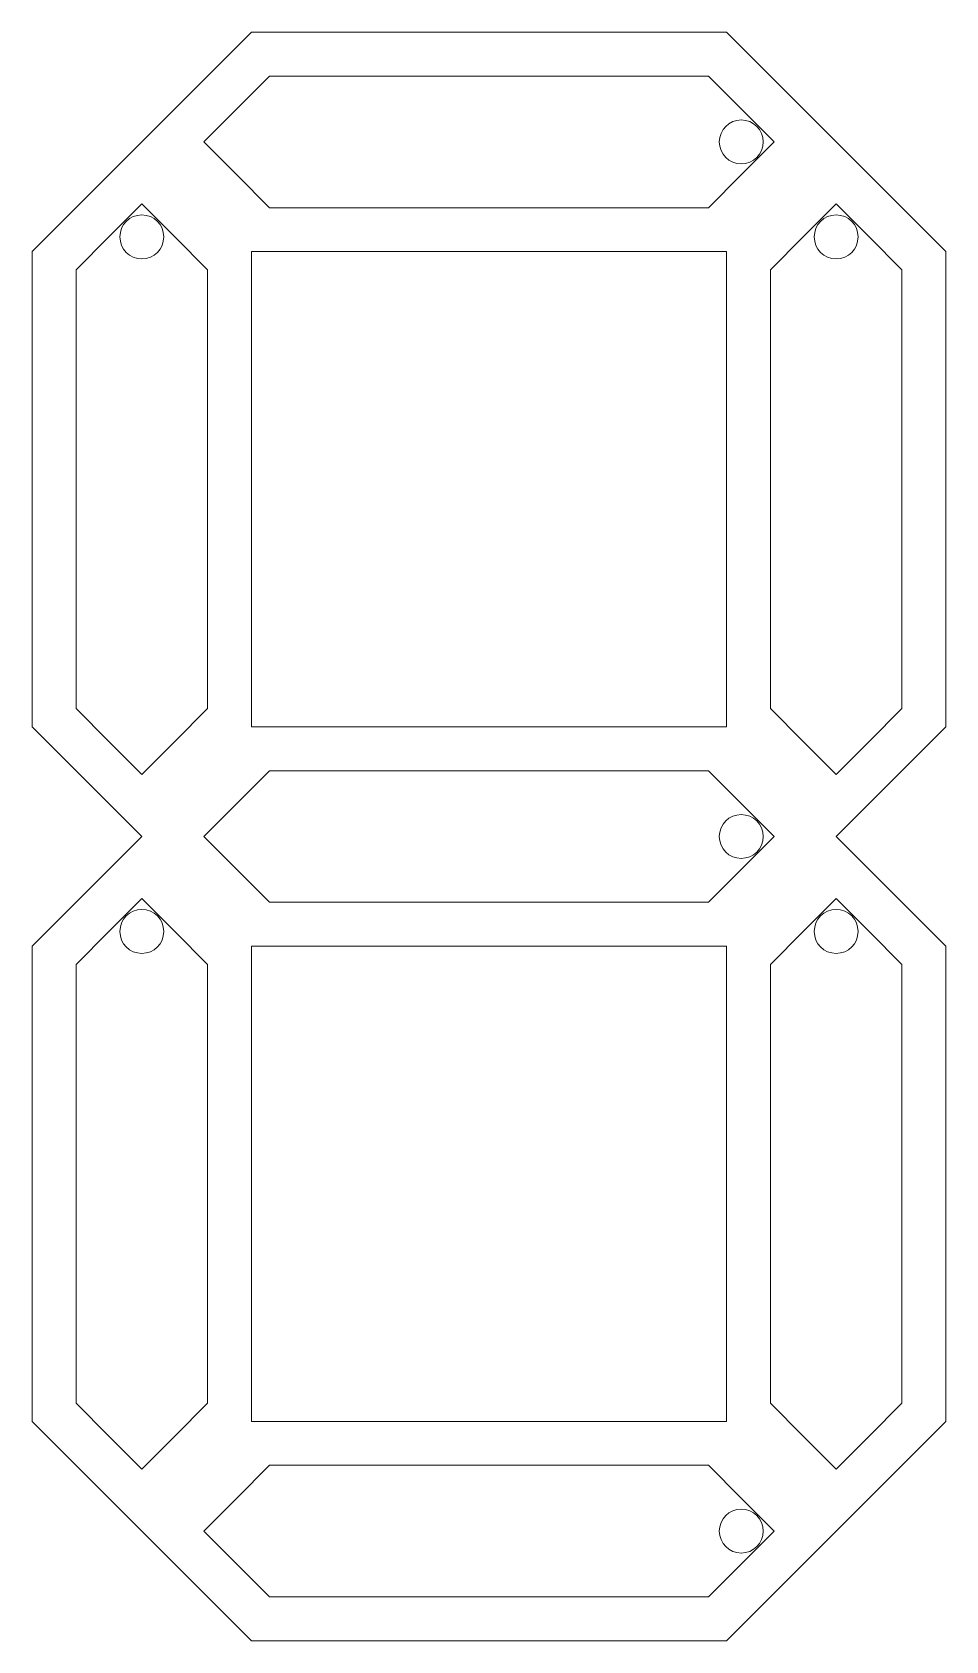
# Model space of a CAD drawing. Header units: centimetres. Extents: x -5.2 to 5.2, y -9.2 to 9.2.
import ezdxf

# ---------------------------------------------------------------- set-up
doc = ezdxf.new("R2010")
doc.units = ezdxf.units.CM
doc.header["$MEASUREMENT"] = 0
doc.layers.add('Layer 1', color=7, linetype='Continuous')

msp = doc.modelspace()

# ---------------------------------------------------------------- linework, layer by layer
at = {"layer": 'Layer 1', "color": 2, "lineweight": 20}
for centre in [(2.8671, 7.90948), (2.86711, -0.00472), (2.86712, -7.91893)]:
    msp.add_ellipse(centre, major_axis=(0.25001, 0), ratio=0.99996, dxfattribs=at)
at = {"layer": 'Layer 1', "color": 250, "lineweight": 9}
for points, knots in [([(5.19919, 6.65948), (5.19919, 6.65948), (5.19919, 1.24528), (5.19919, 1.24528), (5.19919, 1.24528), (5.19919, 1.24528), (3.9492, -0.00472), (3.9492, -0.00472), (3.9492, -0.00472), (3.9492, -0.00472), (5.1992, -1.25472), (5.1992, -1.25472), (5.1992, -1.25472), (5.1992, -1.25472), (5.1992, -6.66892), (5.1992, -6.66892), (5.1992, -6.66892), (5.1992, -6.66892), (3.94921, -7.91892), (3.94921, -7.91892), (3.94921, -7.91892), (3.94921, -7.91892), (2.69921, -9.16892), (2.69921, -9.16892), (2.69921, -9.16892), (2.69921, -9.16892), (-2.71499, -9.16893), (-2.71499, -9.16893), (-2.71499, -9.16893), (-2.71499, -9.16893), (-3.96499, -7.91893), (-3.96499, -7.91893), (-3.96499, -7.91893), (-3.96499, -7.91893), (-5.21499, -6.66893), (-5.21499, -6.66893), (-5.21499, -6.66893), (-5.21499, -6.66893), (-5.215, -1.25473), (-5.215, -1.25473), (-5.215, -1.25473), (-5.215, -1.25473), (-3.965, -0.00473), (-3.965, -0.00473), (-3.965, -0.00473), (-3.965, -0.00473), (-5.215, 1.24527), (-5.215, 1.24527), (-5.215, 1.24527), (-5.215, 1.24527), (-5.21501, 6.65947), (-5.21501, 6.65947), (-5.21501, 6.65947), (-5.21501, 6.65947), (-3.96501, 7.90947), (-3.96501, 7.90947), (-3.96501, 7.90947), (-3.96501, 7.90947), (-2.71501, 9.15947), (-2.71501, 9.15947), (-2.71501, 9.15947), (-2.71501, 9.15947), (2.69919, 9.15947), (2.69919, 9.15947), (2.69919, 9.15947), (2.69919, 9.15947), (3.94919, 7.90948), (3.94919, 7.90948), (3.94919, 7.90948), (3.94919, 7.90948), (5.19919, 6.65948), (5.19919, 6.65948)], [0, 0, 0, 0, 0.05263158, 0.05263158, 0.05263158, 0.05263158, 0.10526316, 0.10526316, 0.10526316, 0.10526316, 0.15789474, 0.15789474, 0.15789474, 0.15789474, 0.21052632, 0.21052632, 0.21052632, 0.21052632, 0.26315789, 0.26315789, 0.26315789, 0.26315789, 0.31578947, 0.31578947, 0.31578947, 0.31578947, 0.36842105, 0.36842105, 0.36842105, 0.36842105, 0.42105263, 0.42105263, 0.42105263, 0.42105263, 0.47368421, 0.47368421, 0.47368421, 0.47368421, 0.52631579, 0.52631579, 0.52631579, 0.52631579, 0.57894737, 0.57894737, 0.57894737, 0.57894737, 0.63157895, 0.63157895, 0.63157895, 0.63157895, 0.68421053, 0.68421053, 0.68421053, 0.68421053, 0.73684211, 0.73684211, 0.73684211, 0.73684211, 0.78947368, 0.78947368, 0.78947368, 0.78947368, 0.84210526, 0.84210526, 0.84210526, 0.84210526, 0.89473684, 0.89473684, 0.89473684, 0.89473684, 1, 1, 1, 1]), ([(-2.71501, 6.65947), (-2.71501, 6.65947), (2.6992, 6.65947), (2.6992, 6.65947), (2.6992, 6.65947), (2.6992, 6.65947), (2.6992, 1.24527), (2.6992, 1.24527), (2.6992, 1.24527), (2.6992, 1.24527), (-2.71501, 1.24527), (-2.71501, 1.24527), (-2.71501, 1.24527), (-2.71501, 1.24527), (-2.71501, 6.65947), (-2.71501, 6.65947)], [0, 0, 0, 0, 0.2, 0.2, 0.2, 0.2, 0.4, 0.4, 0.4, 0.4, 0.6, 0.6, 0.6, 0.6, 1, 1, 1, 1]), ([(-2.715, -1.25473), (-2.715, -1.25473), (2.69921, -1.25473), (2.69921, -1.25473), (2.69921, -1.25473), (2.69921, -1.25473), (2.69921, -6.66892), (2.69921, -6.66892), (2.69921, -6.66892), (2.69921, -6.66892), (-2.715, -6.66892), (-2.715, -6.66892), (-2.715, -6.66892), (-2.715, -6.66892), (-2.715, -1.25473), (-2.715, -1.25473)], [0, 0, 0, 0, 0.2, 0.2, 0.2, 0.2, 0.4, 0.4, 0.4, 0.4, 0.6, 0.6, 0.6, 0.6, 1, 1, 1, 1])]:
    msp.add_open_spline(points, degree=3, knots=knots, dxfattribs=at)
at = {"layer": 'Layer 1', "color": 140, "lineweight": 20}
for points in [[(-2.50791, 8.65947), (-2.50791, 8.65947), (2.49209, 8.65947), (2.49209, 8.65947), (2.49209, 8.65947), (2.49209, 8.65947), (2.49209, 8.65948), (2.49209, 8.65948), (2.49209, 8.65948), (2.49209, 8.65948), (2.8671, 8.28448), (2.8671, 8.28448), (2.8671, 8.28448), (2.8671, 8.28448), (3.24209, 7.90948), (3.24209, 7.90948), (3.24209, 7.90948), (3.24209, 7.90948), (2.8671, 7.53448), (2.8671, 7.53448), (2.8671, 7.53448), (2.8671, 7.53448), (2.49209, 7.15948), (2.49209, 7.15948), (2.49209, 7.15948), (2.49209, 7.15948), (2.49209, 7.15947), (2.49209, 7.15947), (2.49209, 7.15947), (2.49209, 7.15947), (-2.50791, 7.15947), (-2.50791, 7.15947), (-2.50791, 7.15947), (-2.50791, 7.15947), (-2.88292, 7.53447), (-2.88292, 7.53447), (-2.88292, 7.53447), (-2.88292, 7.53447), (-3.25791, 7.90947), (-3.25791, 7.90947), (-3.25791, 7.90947), (-3.25791, 7.90947), (-2.88292, 8.28447), (-2.88292, 8.28447), (-2.88292, 8.28447), (-2.88292, 8.28447), (-2.50791, 8.65947), (-2.50791, 8.65947)], [(-3.21501, 6.45237), (-3.21501, 6.45237), (-3.21501, 1.45237), (-3.21501, 1.45237), (-3.21501, 1.45237), (-3.21501, 1.45237), (-3.215, 1.45237), (-3.215, 1.45237), (-3.215, 1.45237), (-3.215, 1.45237), (-3.59, 1.07736), (-3.59, 1.07736), (-3.59, 1.07736), (-3.59, 1.07736), (-3.965, 0.70237), (-3.965, 0.70237), (-3.965, 0.70237), (-3.965, 0.70237), (-4.34, 1.07736), (-4.34, 1.07736), (-4.34, 1.07736), (-4.34, 1.07736), (-4.715, 1.45237), (-4.715, 1.45237), (-4.715, 1.45237), (-4.715, 1.45237), (-4.71501, 1.45237), (-4.71501, 1.45237), (-4.71501, 1.45237), (-4.71501, 1.45237), (-4.71501, 6.45237), (-4.71501, 6.45237), (-4.71501, 6.45237), (-4.71501, 6.45237), (-4.34001, 6.82738), (-4.34001, 6.82738), (-4.34001, 6.82738), (-4.34001, 6.82738), (-3.96501, 7.20237), (-3.96501, 7.20237), (-3.96501, 7.20237), (-3.96501, 7.20237), (-3.59001, 6.82738), (-3.59001, 6.82738), (-3.59001, 6.82738), (-3.59001, 6.82738), (-3.21501, 6.45237), (-3.21501, 6.45237)], [(4.69919, 6.45238), (4.69919, 6.45238), (4.69919, 1.45238), (4.69919, 1.45238), (4.69919, 1.45238), (4.69919, 1.45238), (4.6992, 1.45238), (4.6992, 1.45238), (4.6992, 1.45238), (4.6992, 1.45238), (4.3242, 1.07737), (4.3242, 1.07737), (4.3242, 1.07737), (4.3242, 1.07737), (3.9492, 0.70238), (3.9492, 0.70238), (3.9492, 0.70238), (3.9492, 0.70238), (3.5742, 1.07737), (3.5742, 1.07737), (3.5742, 1.07737), (3.5742, 1.07737), (3.1992, 1.45238), (3.1992, 1.45238), (3.1992, 1.45238), (3.1992, 1.45238), (3.19919, 1.45238), (3.19919, 1.45238), (3.19919, 1.45238), (3.19919, 1.45238), (3.19919, 6.45238), (3.19919, 6.45238), (3.19919, 6.45238), (3.19919, 6.45238), (3.57419, 6.82739), (3.57419, 6.82739), (3.57419, 6.82739), (3.57419, 6.82739), (3.94919, 7.20238), (3.94919, 7.20238), (3.94919, 7.20238), (3.94919, 7.20238), (4.32419, 6.82739), (4.32419, 6.82739), (4.32419, 6.82739), (4.32419, 6.82739), (4.69919, 6.45238), (4.69919, 6.45238)], [(-2.5079, 0.74527), (-2.5079, 0.74527), (2.4921, 0.74527), (2.4921, 0.74527), (2.4921, 0.74527), (2.4921, 0.74527), (2.4921, 0.74528), (2.4921, 0.74528), (2.4921, 0.74528), (2.4921, 0.74528), (2.86711, 0.37028), (2.86711, 0.37028), (2.86711, 0.37028), (2.86711, 0.37028), (3.2421, -0.00472), (3.2421, -0.00472), (3.2421, -0.00472), (3.2421, -0.00472), (2.86711, -0.37972), (2.86711, -0.37972), (2.86711, -0.37972), (2.86711, -0.37972), (2.4921, -0.75472), (2.4921, -0.75472), (2.4921, -0.75472), (2.4921, -0.75472), (2.4921, -0.75473), (2.4921, -0.75473), (2.4921, -0.75473), (2.4921, -0.75473), (-2.5079, -0.75473), (-2.5079, -0.75473), (-2.5079, -0.75473), (-2.5079, -0.75473), (-2.88291, -0.37973), (-2.88291, -0.37973), (-2.88291, -0.37973), (-2.88291, -0.37973), (-3.2579, -0.00473), (-3.2579, -0.00473), (-3.2579, -0.00473), (-3.2579, -0.00473), (-2.88291, 0.37027), (-2.88291, 0.37027), (-2.88291, 0.37027), (-2.88291, 0.37027), (-2.5079, 0.74527), (-2.5079, 0.74527)], [(-3.215, -1.46183), (-3.215, -1.46183), (-3.215, -6.46183), (-3.215, -6.46183), (-3.215, -6.46183), (-3.215, -6.46183), (-3.21499, -6.46183), (-3.21499, -6.46183), (-3.21499, -6.46183), (-3.21499, -6.46183), (-3.58999, -6.83684), (-3.58999, -6.83684), (-3.58999, -6.83684), (-3.58999, -6.83684), (-3.96499, -7.21183), (-3.96499, -7.21183), (-3.96499, -7.21183), (-3.96499, -7.21183), (-4.33999, -6.83684), (-4.33999, -6.83684), (-4.33999, -6.83684), (-4.33999, -6.83684), (-4.71499, -6.46183), (-4.71499, -6.46183), (-4.71499, -6.46183), (-4.71499, -6.46183), (-4.715, -6.46183), (-4.715, -6.46183), (-4.715, -6.46183), (-4.715, -6.46183), (-4.715, -1.46183), (-4.715, -1.46183), (-4.715, -1.46183), (-4.715, -1.46183), (-4.34, -1.08682), (-4.34, -1.08682), (-4.34, -1.08682), (-4.34, -1.08682), (-3.965, -0.71183), (-3.965, -0.71183), (-3.965, -0.71183), (-3.965, -0.71183), (-3.59, -1.08682), (-3.59, -1.08682), (-3.59, -1.08682), (-3.59, -1.08682), (-3.215, -1.46183), (-3.215, -1.46183)], [(4.6992, -1.46182), (4.6992, -1.46182), (4.6992, -6.46182), (4.6992, -6.46182), (4.6992, -6.46182), (4.6992, -6.46182), (4.69921, -6.46182), (4.69921, -6.46182), (4.69921, -6.46182), (4.69921, -6.46182), (4.32421, -6.83683), (4.32421, -6.83683), (4.32421, -6.83683), (4.32421, -6.83683), (3.94921, -7.21182), (3.94921, -7.21182), (3.94921, -7.21182), (3.94921, -7.21182), (3.57421, -6.83683), (3.57421, -6.83683), (3.57421, -6.83683), (3.57421, -6.83683), (3.19921, -6.46182), (3.19921, -6.46182), (3.19921, -6.46182), (3.19921, -6.46182), (3.1992, -6.46182), (3.1992, -6.46182), (3.1992, -6.46182), (3.1992, -6.46182), (3.1992, -1.46182), (3.1992, -1.46182), (3.1992, -1.46182), (3.1992, -1.46182), (3.5742, -1.08681), (3.5742, -1.08681), (3.5742, -1.08681), (3.5742, -1.08681), (3.9492, -0.71182), (3.9492, -0.71182), (3.9492, -0.71182), (3.9492, -0.71182), (4.3242, -1.08681), (4.3242, -1.08681), (4.3242, -1.08681), (4.3242, -1.08681), (4.6992, -1.46182), (4.6992, -1.46182)], [(-2.50789, -7.16893), (-2.50789, -7.16893), (2.49211, -7.16893), (2.49211, -7.16893), (2.49211, -7.16893), (2.49211, -7.16893), (2.49211, -7.16892), (2.49211, -7.16892), (2.49211, -7.16892), (2.49211, -7.16892), (2.86712, -7.54392), (2.86712, -7.54392), (2.86712, -7.54392), (2.86712, -7.54392), (3.24211, -7.91892), (3.24211, -7.91892), (3.24211, -7.91892), (3.24211, -7.91892), (2.86712, -8.29392), (2.86712, -8.29392), (2.86712, -8.29392), (2.86712, -8.29392), (2.49211, -8.66892), (2.49211, -8.66892), (2.49211, -8.66892), (2.49211, -8.66892), (2.49211, -8.66893), (2.49211, -8.66893), (2.49211, -8.66893), (2.49211, -8.66893), (-2.50789, -8.66893), (-2.50789, -8.66893), (-2.50789, -8.66893), (-2.50789, -8.66893), (-2.8829, -8.29393), (-2.8829, -8.29393), (-2.8829, -8.29393), (-2.8829, -8.29393), (-3.25789, -7.91893), (-3.25789, -7.91893), (-3.25789, -7.91893), (-3.25789, -7.91893), (-2.8829, -7.54393), (-2.8829, -7.54393), (-2.8829, -7.54393), (-2.8829, -7.54393), (-2.50789, -7.16893), (-2.50789, -7.16893)]]:
    msp.add_open_spline(points, degree=3, knots=[0, 0, 0, 0, 0.07692308, 0.07692308, 0.07692308, 0.07692308, 0.15384615, 0.15384615, 0.15384615, 0.15384615, 0.23076923, 0.23076923, 0.23076923, 0.23076923, 0.30769231, 0.30769231, 0.30769231, 0.30769231, 0.38461538, 0.38461538, 0.38461538, 0.38461538, 0.46153846, 0.46153846, 0.46153846, 0.46153846, 0.53846154, 0.53846154, 0.53846154, 0.53846154, 0.61538462, 0.61538462, 0.61538462, 0.61538462, 0.69230769, 0.69230769, 0.69230769, 0.69230769, 0.76923077, 0.76923077, 0.76923077, 0.76923077, 0.84615385, 0.84615385, 0.84615385, 0.84615385, 1, 1, 1, 1], dxfattribs=at)
at = {"layer": 'Layer 1', "color": 2, "lineweight": 20}
for points in [[(-4.21501, 6.82737), (-4.21501, 6.96544), (-4.10308, 7.07737), (-3.96501, 7.07737), (-3.96501, 7.07737), (-3.82694, 7.07737), (-3.71501, 6.96544), (-3.71501, 6.82737), (-3.71501, 6.82737), (-3.71501, 6.6893), (-3.82694, 6.57737), (-3.96501, 6.57737), (-3.96501, 6.57737), (-4.10308, 6.57737), (-4.21501, 6.6893), (-4.21501, 6.82737)], [(3.69919, 6.82738), (3.69919, 6.96545), (3.81112, 7.07738), (3.94919, 7.07738), (3.94919, 7.07738), (4.08726, 7.07738), (4.19919, 6.96545), (4.19919, 6.82738), (4.19919, 6.82738), (4.19919, 6.68931), (4.08726, 6.57738), (3.94919, 6.57738), (3.94919, 6.57738), (3.81112, 6.57738), (3.69919, 6.68931), (3.69919, 6.82738)], [(-4.215, -1.08683), (-4.215, -0.94876), (-4.10307, -0.83683), (-3.965, -0.83683), (-3.965, -0.83683), (-3.82693, -0.83683), (-3.715, -0.94876), (-3.715, -1.08683), (-3.715, -1.08683), (-3.715, -1.2249), (-3.82693, -1.33683), (-3.965, -1.33683), (-3.965, -1.33683), (-4.10307, -1.33683), (-4.215, -1.2249), (-4.215, -1.08683)], [(3.6992, -1.08682), (3.6992, -0.94875), (3.81113, -0.83682), (3.9492, -0.83682), (3.9492, -0.83682), (4.08727, -0.83682), (4.1992, -0.94875), (4.1992, -1.08682), (4.1992, -1.08682), (4.1992, -1.22489), (4.08727, -1.33682), (3.9492, -1.33682), (3.9492, -1.33682), (3.81113, -1.33682), (3.6992, -1.22489), (3.6992, -1.08682)]]:
    msp.add_open_spline(points, degree=3, knots=[0, 0, 0, 0, 0.2, 0.2, 0.2, 0.2, 0.4, 0.4, 0.4, 0.4, 0.6, 0.6, 0.6, 0.6, 1, 1, 1, 1], dxfattribs=at)

doc.saveas('drawing.dxf')
